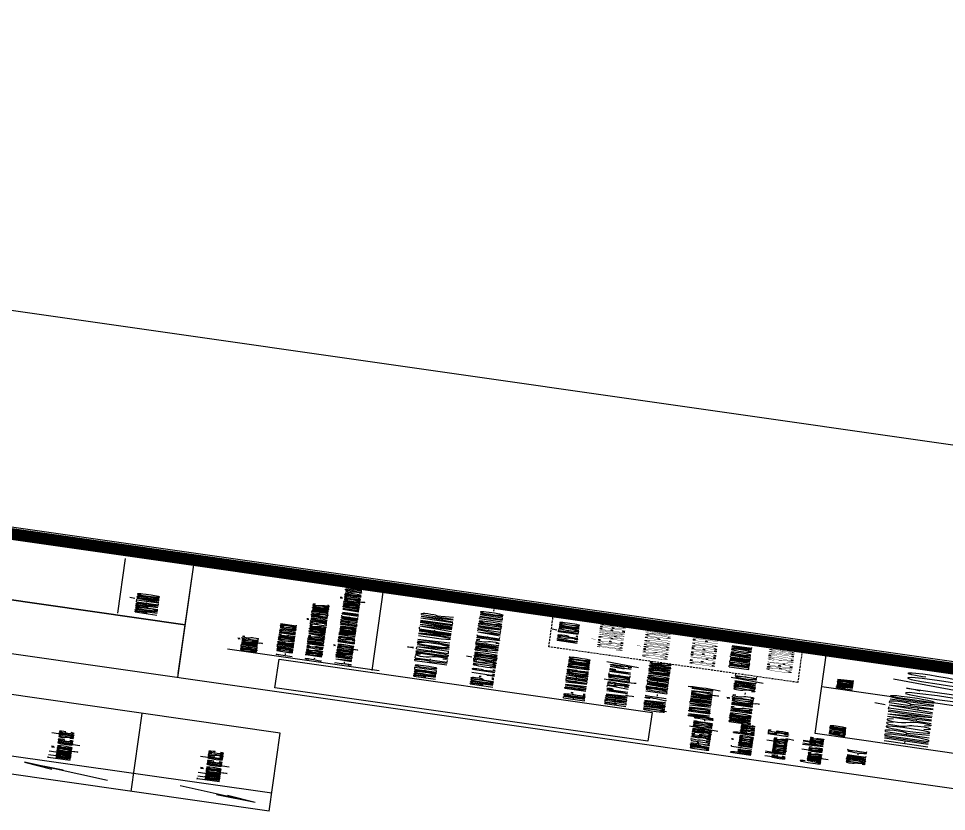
# Model space of a CAD drawing. Header units: millimetres. Extents: x -361192058 to 101130107379, y -14071650034 to 19218552450.
# Drawn here: x -135498.9 to -135028.5, y 44374.5 to 44776.4 of the extents above; entities that cross this region are included whole.
import ezdxf
from ezdxf.enums import TextEntityAlignment as Align

# ---------------------------------------------------------------- set-up
doc = ezdxf.new("R2010")
doc.units = ezdxf.units.MM
doc.header["$LTSCALE"] = 0.5
doc.linetypes.add('HIDDEN2', pattern=[0.1875, 0.125, -0.0625])
for name, color, linetype in [('02', 2, 'Continuous'), ('14-04-Texto-04', 3, 'Continuous'), ('CERAMICA', 8, 'Continuous'), ('CERC02', 3, 'Continuous'), ('CERÂMICA', 8, 'Continuous'), ('parede', 2, 'Continuous'), ('TEXT', 2, 'Continuous'), ('TEXTO', 3, 'Continuous'), ('TEXTO2', 3, 'Continuous'), ('TXT_0', 7, 'Continuous')]:
    doc.layers.add(name, color=color, linetype=linetype)
doc.styles.add('ADITIVOCAD', font='ROMANS.shx')
doc.styles.add('ROMAND', font='romand', dxfattribs={"height": 0.3})
doc.styles.add('ROMANS', font='romans', dxfattribs={"height": 0.1})
doc.styles.add('SANSSERIF', font='sas_____.pfb', dxfattribs={"height": 1})
doc.styles.get("Standard").update_dxf_attribs({"font": 'txt.shx', "height": 0.12})
picture_1 = doc.add_image_def('image1.jpg', size_in_pixel=(700, 700))

# ---------------------------------------------------------------- blocks, each defined once
blk = doc.blocks.new('APROVADO QUADRA 21.2 MBVII')
at = {"layer": 'CERÂMICA', "lineweight": 18}
h = blk.add_hatch(color=256, dxfattribs=at)
h.paths.add_polyline_path([(4773.8857, 2443.9133), (4773.6069, 2443.6245), (4773.6552, 2443.5779)])
h.paths.add_polyline_path([(4773.5576, 2443.6722), (4773.6069, 2443.6245), (4773.8857, 2443.9133)])
h = blk.add_hatch(color=256, dxfattribs=at)
h.paths.add_polyline_path([(4773.0996, 2441.9147), (4773.3784, 2442.2034), (4773.4267, 2442.1568)])
h.paths.add_polyline_path([(4773.3291, 2442.251), (4773.3784, 2442.2034), (4773.0996, 2441.9147)])
at = {"lineweight": 18}
for p, q in [((4772.3641, 2441.7871), (4772.3641, 2455.2787)), ((4781.0971, 2441.7871), (4781.0971, 2455.2787)), ((4774.3621, 2441.7871), (4774.3621, 2454.0608)), ((4773.1865, 2443.1893, 0.3461), (4773.8857, 2443.9133, 0.3461)), ((4773.8857, 2443.9133, 0.3461), (4773.5576, 2443.6722, 0.3461)), ((4773.8857, 2443.9133, 0.3461), (4773.6552, 2443.5779, 0.3461)), ((4772.3641, 2442.9764), (4781.0971, 2442.9764)), ((4773.0996, 2441.9147, 0.3461), (4773.7311, 2442.5686, 0.3461)), ((4773.0996, 2441.9147, 0.3461), (4773.3291, 2442.251, 0.3461)), ((4773.0996, 2441.9147, 0.3461), (4773.4267, 2442.1568, 0.3461)), ((4772.3641, 2441.7871), (4781.0971, 2441.7871))]:
    blk.add_line(p, q, dxfattribs=at)
blk.add_lwpolyline([(4623.3774, 2512.921), (4823.2923, 2512.921), (4823.2923, 2355.0283), (4623.3774, 2355.0283)], close=True, dxfattribs=at)
at = {"layer": '02', "lineweight": 18}
blk.add_line((4785.5972, 2455.2675), (4785.5972, 2434.7047), dxfattribs=at)
blk.add_lwpolyline([(4738.2722, 2433.8925), (4799.4722, 2433.8925), (4799.4722, 2478.4425), (4738.2722, 2478.4425)], close=True, dxfattribs=at)
at = {"layer": '02', "lineweight": 18, "const_width": 0.1}
blk.add_lwpolyline([(4739.0222, 2434.6425), (4798.7222, 2434.6425), (4798.7222, 2477.6925), (4739.0222, 2477.6925)], close=True, dxfattribs=at)
at = {"layer": '02', "color": 4, "linetype": 'HIDDEN2', "lineweight": 18}
blk.add_lwpolyline([(4794.7747, 2439.6229), (4798.3399, 2439.6229), (4798.3399, 2437.4776), (4794.7747, 2437.4776)], close=True, dxfattribs=at)
at = {"layer": '14-04-Texto-04', "lineweight": 18}
for p, q in [((4791.4985, 2455.2675), (4791.4985, 2442.7203)), ((4791.4985, 2442.7203), (4791.4985, 2453.6551)), ((4794.7023, 2437.269), (4794.7023, 2435.3349))]:
    blk.add_line(p, q, dxfattribs=at)
at = {"layer": 'CERAMICA', "lineweight": 18}
for p, q in [((4786.0235, 2442.7203), (4798.7223, 2442.7203)), ((4789.5038, 2442.3343), (4789.5038, 2441.0261)), ((4789.4002, 2441.0876), (4798.68, 2441.0876))]:
    blk.add_line(p, q, dxfattribs=at)
at = {"layer": 'CERC02', "lineweight": 18}
for p, q in [((4791.7187, 2443.3042), (4797.8123, 2443.3042)), ((4785.5972, 2442.7203), (4798.4581, 2442.7203)), ((4785.5972, 2442.7203), (4798.4518, 2442.7203)), ((4785.5972, 2442.7203), (4798.4518, 2442.7203)), ((4785.5972, 2442.7203), (4798.7223, 2442.7203)), ((4785.5972, 2442.7203), (4798.7159, 2442.7203)), ((4789.4375, 2437.269), (4798.7173, 2437.269)), ((4789.4375, 2435.3349), (4789.4375, 2437.269))]:
    blk.add_line(p, q, dxfattribs=at)
at = {"color": 0, "lineweight": 13, "flags": 8}
for p in [(4700.7247, 2280.1125), (4699.5738, 2277.8964), (4702.3546, 2276.195), (4703.6722, 2274.085), (4699.8445, 2272.2194), (4703.0488, 2270.137), (4703.0877, 2267.9803), (4700.6523, 2261.5216), (4700.7007, 2257.1593)]:
    blk.add_attdef('NIVEL', p, '', height=0.075, dxfattribs=at)
for rotation, width, p in [(90, 0.8, (4700.8205, 2275.7521)), (270, 0.6, (4703.8437, 2274.9021)), (90, 0.8, (4701.5575, 2268.5021)), (180, 0.6, (4651.1817, 2236.1931))]:
    blk.add_attdef('$PORTA', text='', height=0.09, rotation=rotation, dxfattribs=dict(at, width=width)).set_placement(p, align=Align.MIDDLE)
for p in [(4654.176, 2240.463), (4648.499, 2240.1923), (4633.4388, 2239.3361), (4637.8012, 2239.3845), (4656.3921, 2239.3121), (4652.4746, 2237.6822), (4644.2598, 2236.9491), (4646.4166, 2236.988), (4650.3646, 2236.3646)]:
    blk.add_attdef('NIVEL', p, '', height=0.075, rotation=270, dxfattribs=at)
at = {"color": 0, "lineweight": 13, "width": 0.8, "flags": 8}
for p in [(4652.0317, 2239.2163), (4644.7817, 2238.4793)]:
    blk.add_attdef('$PORTA', text='', height=0.09, dxfattribs=at).set_placement(p, align=Align.MIDDLE)
at = {"layer": 'parede', "lineweight": 18, "style": 'ROMANS'}
blk.add_text('RESIDÊNCIA UNIFAMILIAR', height=0.275306, dxfattribs=at).set_placement((4791.1283, 2440.7384), align=Align.TOP_LEFT)
at = {"layer": 'TEXT', "lineweight": 18, "style": 'SANSSERIF'}
for s, p in [('JOSÉ RANIERE  ', (4795.4479, 2439.2158)), ('CUSTÓDIO PONTES ', (4795.1175, 2438.8227)), ('DE AZEVEDO FILHO', (4795.1392, 2438.4157)), ('CREA 327103', (4795.6254, 2437.7573))]:
    blk.add_text(s, height=0.218329, dxfattribs=at).set_placement(p, align=Align.TOP_LEFT)
at = {"layer": 'TEXTO', "lineweight": 18, "style": 'ROMANS'}
for s, height, p in [('PROP.: J. R. CUSTÓDIO PONTES DE AZEVEDO FILHO - ME', 0.193418, (4789.4277, 2440.2414)), ('END.:  RUA VEREADOR DOMICIO', 0.180657, (4789.3727, 2439.4379)), ('PEREIRA, N° 758 (LOTE N° 49/', 0.180657, (4789.4049, 2439.0812)), ('DA BOA VIZINHANÇA II)', 0.180657, (4789.3788, 2438.3636)), ('BAIRRO DAS NAÇÕES - SOBRAL/CE', 0.180657, (4789.3857, 2438.0102))]:
    blk.add_text(s, height=height, dxfattribs=at).set_placement(p, align=Align.TOP_LEFT)
blk.add_text('QUADRA 21- LOTEAMENTO MORADAS ', height=0.180657, dxfattribs=at).set_placement((4789.3461, 2438.5684))
at = {"layer": 'TEXTO2', "lineweight": 18, "style": 'ROMANS'}
for s, height, p in [('PROPRIETÁRIO', 0.188497, (4792.0751, 2443.1606, -1.508)), ('OBSERVAÇÕES', 0.1378, (4789.5724, 2442.2238)), ('1- CONFERIR COTAS NO LOCAL', 0.1378, (4789.6048, 2441.9171)), ('2- TODOS OS DIREITOS AUTORAIS ESTÃO RESERVADOS.', 0.1378, (4789.6004, 2441.6661)), ('3- A REPRODUÇÃO  DESTA PRANCHA DEPENDE DA  AUTORIZAÇÃO DO SEU AUTOR', 0.1378, (4789.6048, 2441.4089)), ('PROJETO', 0.18652, (4789.4152, 2440.729)), ('RESP. TÉCNICO', 0.170166, (4795.5911, 2439.5592)), ('CNPJ:13.366.989/0001-01', 0.161819, (4785.8698, 2438.3085)), ('ENGENHEIRO CIVIL', 0.170166, (4795.3897, 2438.0761)), ('ASSUNTO', 0.1378, (4789.5844, 2437.1511)), ('PRANCHA', 0.1378, (4794.8092, 2437.1439)), ('SOBRAL-CE', 0.16182, (4786.7433, 2436.9721)), ('HIDROSSANITÁRIO', 0.375519, (4789.6889, 2436.6769)), ('01/02', 0.63428, (4795.0227, 2436.5522))]:
    blk.add_text(s, height=height, dxfattribs=at).set_placement(p, align=Align.TOP_LEFT)
at = {"layer": 'TEXTO2', "lineweight": 18, "style": 'ROMAND'}
for s, p in [('Rua Francisco Bezerra', (4786.0271, 2437.8723)), ('de Vasconcelos, 156', (4786.1237, 2437.58)), ('Campos dos Velhos', (4786.1286, 2437.2739))]:
    blk.add_text(s, height=0.17525, dxfattribs=at).set_placement(p, align=Align.MIDDLE_LEFT)
at = {"layer": 'TXT_0', "lineweight": 18, "style": 'ADITIVOCAD'}
for s, p in [('Tubulação que sobe', (4774.7427, 2443.5281)), ('Tubulação que desce', (4774.7427, 2442.2426))]:
    blk.add_text(s, height=0.190291, dxfattribs=at).set_placement(p)
at = {"layer": '02', "color": 4, "linetype": 'HIDDEN2', "lineweight": 18}
image = blk.add_image(picture_1, insert=(4785.9647, 2438.6715), size_in_units=(3.2153, 3.2153), dxfattribs=at)
image.dxf.flags = 7

msp = doc.modelspace()

# ---------------------------------------------------------------- block references
at = {"layer": '02', "color": 0, "lineweight": 30, "xscale": -4.574818403918471, "yscale": -59.40450511825884, "zscale": 4.574818403918471, "rotation": 261.8606972171988}
msp.add_blockref('APROVADO QUADRA 21.2 MBVII', (5129.041, 2225.201), dxfattribs=at)

doc.saveas('drawing.dxf')
